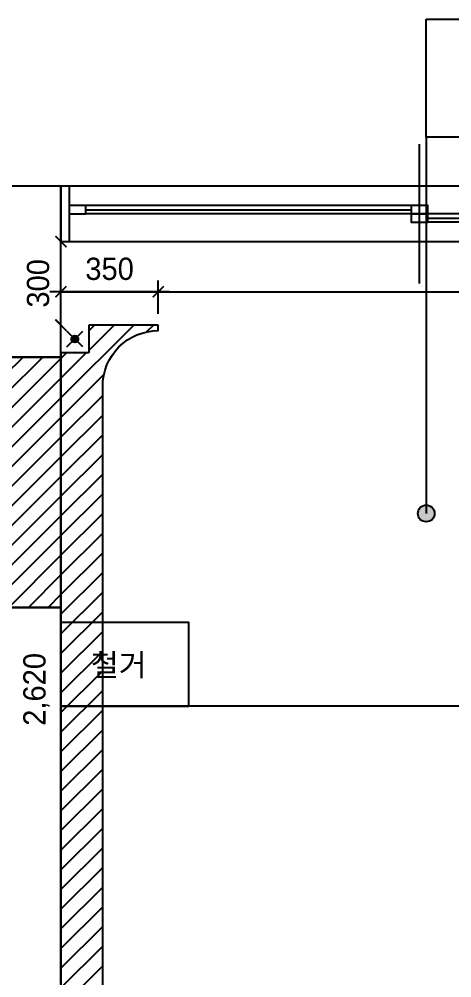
# Model space of a CAD drawing. Header units: inches. Extents: x 3778 to 56227, y -16914 to 35091.
# Drawn here: x 13860 to 15417, y 15672 to 19119 of the extents above; entities that cross this region are included whole.
import ezdxf

# ---------------------------------------------------------------- set-up
doc = ezdxf.new("R2010")
doc.units = ezdxf.units.IN
doc.header["$LTSCALE"] = 100
doc.header["$MEASUREMENT"] = 0
doc.header["$PDSIZE"] = 700.071425
for name, color, linetype in [('0-ELC TEXT', 7, 'Continuous'), ('03-WAL NEW', 3, 'Continuous'), ('07-DIM WAL', 5, 'Continuous'), ('3.기호.계단선', 30, 'Continuous'), ('HAT', 8, 'Continuous'), ('RC-LIGHT', 7, 'Continuous'), ('도면층2', 2, 'Continuous'), ('도면층4', 4, 'Continuous'), ('도면층5', 5, 'Continuous')]:
    doc.layers.add(name, color=color, linetype=linetype)
doc.styles.add('HY 울릉도 L', font='')
doc.styles.add('코레일둥고', font='Korail_Round_Gothic_Medium.ttf')
doc.styles.get('HY 울릉도 L').set_extended_font_data('HY울릉도L')
doc.dimstyles.new('40', dxfattribs={"dimscale": 40, "dimtxt": 2, "dimasz": 1, "dimexe": 1, "dimexo": 1, "dimgap": 1, "dimtad": 1, "dimdec": 0, "dimrnd": 0.05, "dimdsep": 46, "dimlunit": 6, "dimtxsty": 'HY 울릉도 L', "dimblk": 'ARCHTICK', "dimcen": 2.5, "dimdle": 1, "dimclrd": 133, "dimclre": 133, "dimclrt": 30, "dimadec": 0, "dimazin": 0, "dimtfac": 1, "dimtdec": 0, "dimtix": 1, "dimtmove": 2, "dimatfit": 3, "dimldrblk": 'ARCHTICK', "dimfxl": 0, "dimlwd": -1, "dimlwe": -1, "dimarcsym": 0})
pattern_1 = [(45, (0, 0), (-35.35534, 35.35534), [])]

# ---------------------------------------------------------------- blocks, each defined once
blk = doc.blocks.new('FSFF')
at = {"layer": '도면층2'}
for p, q in [((45887.4, 8547.4), (45267.4, 8547.4)), ((45887.4, 7932.4), (45887.4, 8547.4)), ((45887.4, 7932.4), (45687.4, 7932.4)), ((45322.4, 7032.4), (45887.4, 7032.4)), ((45887.4, 3232.4), (45887.4, 7032.4))]:
    blk.add_line(p, q, dxfattribs=at)
at = {"layer": '도면층4'}
for p, q in [((47178.4, 8197.4), (47178.4, 8697.4)), ((50387.4, 8547.4), (45887.4, 8547.4)), ((45887.4, 8547.4), (45887.4, 8347.4)), ((45917.4, 8547.4), (45917.4, 8347.4)), ((45977.4, 8462.4), (47148.4, 8462.4)), ((47208.4, 8432.4), (49064.4, 8432.4)), ((45887.4, 8347.4), (50387.4, 8347.4))]:
    blk.add_line(p, q, dxfattribs=at)
for points in [[(45917.4, 8477.4), (45917.4, 8447.4), (45977.4, 8447.4), (45977.4, 8477.4)], [(47148.4, 8477.4), (47148.4, 8447.4), (47208.4, 8447.4), (47208.4, 8477.4)], [(47148.4, 8447.4), (47148.4, 8417.4), (47208.4, 8417.4), (47208.4, 8447.4)]]:
    blk.add_lwpolyline(points, close=True, dxfattribs=at)
at = {"layer": '도면층5'}
for p, q in [((47148.4, 8477.4), (45977.4, 8477.4)), ((47148.4, 8447.4), (45977.4, 8447.4)), ((49064.4, 8447.4), (47208.4, 8447.4)), ((49064.4, 8417.4), (47208.4, 8417.4))]:
    blk.add_line(p, q, dxfattribs=at)
blk = doc.blocks.new('1')
at = {"linetype": 'Continuous'}
h = blk.add_hatch(color=4, dxfattribs=at)
h.dxf.hatch_style = 1
edge = h.paths.add_edge_path()
edge.add_arc((11539653, -14273504), 37.5, 0, 360)
at = {"color": 1, "linetype": 'Continuous'}
for p, q in [((11539653, -14273637), (11539653, -14273370)), ((11539520, -14273504), (11539787, -14273504))]:
    blk.add_line(p, q, dxfattribs=at)
at = {"color": 4, "linetype": 'Continuous'}
for radius in [41.5, 37.5]:
    blk.add_circle((11539653, -14273504), radius, dxfattribs=at)
blk = doc.blocks.new('_ArchTick')
at = {"color": 0, "linetype": 'ByBlock', "const_width": 0.15}
blk.add_lwpolyline([(-0.5, -0.5), (0.5, 0.5)], dxfattribs=at)
blk = doc.blocks.new('*D115')
at = {"layer": '07-DIM WAL', "color": 133}
blk.add_line((14009.8, 15359.4), (14009.8, 18059.4), dxfattribs=at)
at = {"layer": 'Defpoints', "color": 0}
for p in [(14009.8, 18019.4), (14009.8, 18019.4), (14009.8, 15399.4)]:
    blk.add_point(p, dxfattribs=at)
at = {"layer": '07-DIM WAL', "color": 133, "xscale": 40, "yscale": 40, "zscale": 40}
for p, rotation in [((14009.8, 18019.4), 90), ((14009.8, 15399.4), 270)]:
    blk.add_blockref('_ArchTick', p, dxfattribs=dict(at, rotation=rotation))
at = {"layer": '07-DIM WAL', "color": 30, "insert": (13921.9, 16709.4), "char_height": 80, "attachment_point": 5, "rotation": 90, "style": 'HY 울릉도 L'}
blk.add_mtext('2,620', dxfattribs=at)
blk = doc.blocks.new('*D116')
at = {"layer": '07-DIM WAL', "color": 133}
blk.add_line((14009.8, 17979.4), (14009.8, 18359.4), dxfattribs=at)
at = {"layer": 'Defpoints', "color": 0}
for p in [(14009.8, 18319.4), (14009.8, 18319.4), (14009.8, 18019.4)]:
    blk.add_point(p, dxfattribs=at)
at = {"layer": '07-DIM WAL', "color": 133, "xscale": 40, "yscale": 40, "zscale": 40}
for p, rotation in [((14009.8, 18319.4), 90), ((14009.8, 18019.4), 270)]:
    blk.add_blockref('_ArchTick', p, dxfattribs=dict(at, rotation=rotation))
at = {"layer": '07-DIM WAL', "color": 30, "insert": (13928, 18169.4), "char_height": 80, "attachment_point": 5, "rotation": 90, "style": 'HY 울릉도 L'}
blk.add_mtext('300', dxfattribs=at)
blk = doc.blocks.new('*D117')
at = {"layer": '07-DIM WAL', "color": 133}
for p, q in [((14009.8, 18059.4), (14009.8, 18179.4)), ((14360.1, 18059.4), (14360.1, 18179.4)), ((14400.1, 18139.4), (13969.8, 18139.4))]:
    blk.add_line(p, q, dxfattribs=at)
at = {"layer": 'Defpoints', "color": 0}
for p in [(14009.8, 18139.4), (14009.8, 18019.4), (14360.1, 18019.4)]:
    blk.add_point(p, dxfattribs=at)
at = {"layer": '07-DIM WAL', "color": 133, "xscale": 40, "yscale": 40, "zscale": 40, "rotation": 180}
blk.add_blockref('_ArchTick', (14009.8, 18139.4), dxfattribs=at)
at = {"layer": '07-DIM WAL', "color": 133, "xscale": 40, "yscale": 40, "zscale": 40}
blk.add_blockref('_ArchTick', (14360.1, 18139.4), dxfattribs=at)
at = {"layer": '07-DIM WAL', "color": 30, "insert": (14185, 18221.2), "char_height": 80, "attachment_point": 5, "style": 'HY 울릉도 L'}
blk.add_mtext('350', dxfattribs=at)

msp = doc.modelspace()

# ---------------------------------------------------------------- hatches: boundary and pattern name
at = {"layer": '0-ELC TEXT'}
h = msp.add_hatch(color=256, dxfattribs=at)
h.dxf.hatch_style = 1
edge = h.paths.add_edge_path()
edge.add_arc((15324.3, 17342), 30, 0, 360)
at = {"layer": 'HAT'}
h = msp.add_hatch(dxfattribs=at)
h.set_pattern_fill('_USER', color=256, scale=50, angle=45, pattern_type=0)
h.set_pattern_definition(pattern_1)
h.paths.add_polyline_path([(14060.1, 14399.4), (14160.1, 14399.4), (14160.1, 15399.4), (14060.1, 15399.4)], flags=16)
edge = h.paths.add_edge_path()
edge.add_arc((14360.1, 17799.4), 200, 90, 180)
edge.add_line((14160.1, 17799.4), (14160.1, 13204.4))
edge.add_line((14160.1, 13204.4), (14009.8, 13204.4))
edge.add_line((14009.8, 13204.4), (14009.8, 17919.4))
edge.add_line((14009.8, 17919.4), (14110.1, 17919.4))
edge.add_line((14110.1, 17919.4), (14110.1, 18019.4))
edge.add_line((14110.1, 18019.4), (14360.1, 18019.4))
edge.add_line((14360.1, 18019.4), (14360.1, 17999.4))
h = msp.add_hatch(dxfattribs=at)
h.set_pattern_fill('_USER', color=256, scale=50, angle=45, pattern_type=0)
h.set_pattern_definition(pattern_1)
h.paths.add_polyline_path([(13809.8, 17904.4), (14009.8, 17904.4), (14009.8, 17004.4), (13809.8, 17004.4)])

# ---------------------------------------------------------------- linework, layer by layer
at = {"layer": '0-ELC TEXT'}
msp.add_line((15324.3, 18694.9), (15324.3, 17342), dxfattribs=at)
msp.add_lwpolyline([(15324.3, 19119.4), (17102.6, 19119.4), (17102.6, 18694.9), (15324.3, 18694.9)], close=True, dxfattribs=at)
msp.add_circle((15324.3, 17342), 30, dxfattribs=at)
at = {"layer": '03-WAL NEW'}
for p, q in [((14360.1, 18019.4), (14110.1, 18019.4)), ((14110.1, 18019.4), (14110.1, 17919.4)), ((14360.1, 17999.4), (14360.1, 18019.4)), ((14110.1, 17919.4), (14009.8, 17919.4)), ((14009.8, 17919.4), (14009.8, 13204.4)), ((14160.1, 13204.4), (14160.1, 17799.4))]:
    msp.add_line(p, q, dxfattribs=at)
msp.add_lwpolyline([(14160.1, 17799.4), (14160.1, 17799.4, -0.414214), (14360.1, 17999.4), (14360.1, 17999.4)], format="xyb", dxfattribs=at)
msp.add_lwpolyline([(13809.8, 17904.4), (14009.8, 17904.4), (14009.8, 17004.4), (13809.8, 17004.4)], close=True, dxfattribs=at)
at = {"layer": '3.기호.계단선', "color": 10}
msp.add_lwpolyline([(14009.8, 16649.4), (14469.8, 16649.4), (14469.8, 16949.4), (14009.8, 16949.4)], close=True, dxfattribs=at)
at = {"layer": 'RC-LIGHT'}
msp.add_line((18039.8, 16649.4), (14009.8, 16649.4), dxfattribs=at)
msp.add_lwpolyline([(14009.8, 18139.4), (18509.8, 18139.4)], dxfattribs=at)

# ---------------------------------------------------------------- block references
at = {"layer": '07-DIM WAL'}
msp.add_blockref('FSFF', (-31877.6, 9972), dxfattribs=at)
at = {"layer": 'RC-LIGHT', "xscale": 0.3012048192635894, "yscale": 0.3012048192635894, "zscale": 0.3012048192635894, "rotation": 45}
msp.add_blockref('1', (-5483728.8, 600235.7), dxfattribs=at)

# ---------------------------------------------------------------- texts
at = {"layer": '3.기호.계단선', "color": 10, "style": '코레일둥고'}
msp.add_text('철거', height=80, dxfattribs=at).set_placement((14117.6, 16757.3))

# ---------------------------------------------------------------- dimensions: what is measured, and where the dimension line sits
at = {"layer": '07-DIM WAL'}
for base, p1, p2, picture, middle in [((14009.8, 18319.4), (14009.8, 18019.4), (14009.8, 18319.4), '*D116', (13928, 18169.4)), ((14009.8, 18019.4), (14009.8, 15399.4), (14009.8, 18019.4), '*D115', (13921.9, 16709.4))]:
    dim = msp.add_linear_dim(base=base, p1=p1, p2=p2, angle=90, dimstyle='40', override={"dimfxl": 1.25}, dxfattribs=at)
    dim.commit()
    dim.dimension.update_dxf_attribs({"geometry": picture, "text_midpoint": middle})
dim = msp.add_linear_dim(base=(14009.8, 18139.4), p1=(14360.1, 18019.4), p2=(14009.8, 18019.4), dimstyle='40', override={"dimfxl": 1.25}, dxfattribs=at)
dim.commit()
dim.dimension.update_dxf_attribs({"geometry": '*D117', "text_midpoint": (14185, 18221.2)})

doc.saveas('drawing.dxf')
